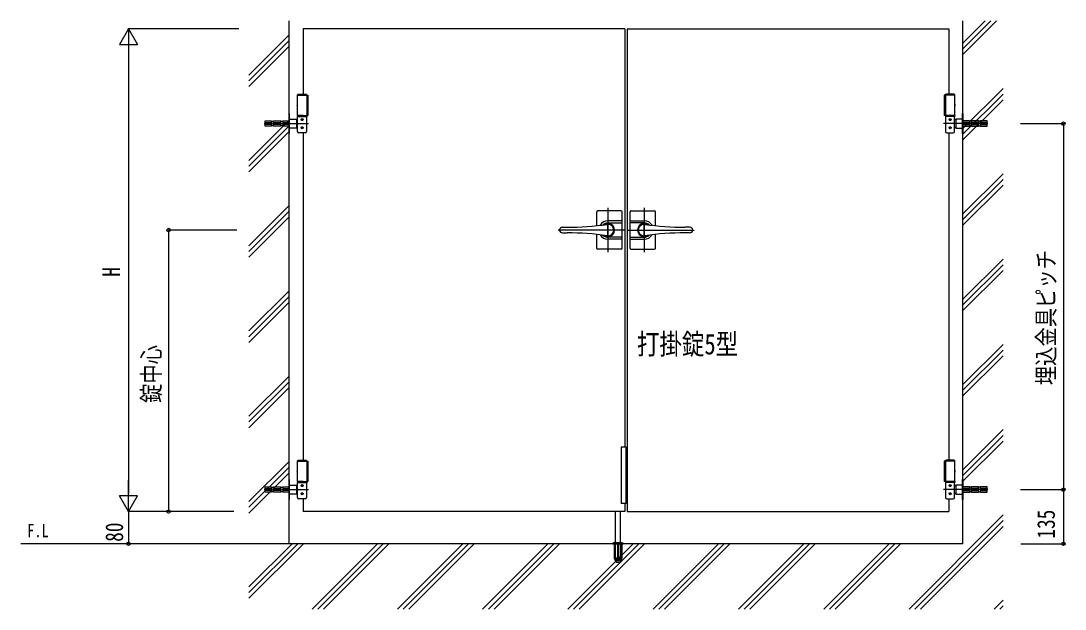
# Model space of a CAD drawing. Units: millimetres, scale not verified. Extents: x -4208 to 4205, y -2972 to 2970.
# Drawn here: x -1510 to 1087, y -190 to 1272 of the extents above; entities that cross this region are included whole.
import ezdxf
from ezdxf.enums import TextEntityAlignment as Align

# ---------------------------------------------------------------- set-up
doc = ezdxf.new("R2010")
doc.units = ezdxf.units.MM
doc.header["$LTSCALE"] = 10
for name, color, linetype in [('0-1_USER1', 3, 'Continuous'), ('0-2_YKK_12', 2, 'Continuous'), ('0-3_YKK_13', 4, 'Continuous'), ('0-4_YKK_A1', 4, 'Continuous'), ('0-5_YKK_D', 6, 'Continuous'), ('0-7_YSS_K', 3, 'Continuous')]:
    doc.layers.add(name, color=color, linetype=linetype)
doc.styles.add('ＭＳ ゴシック', font='')
doc.styles.get('ＭＳ ゴシック').set_extended_font_data('MS Gothic')

msp = doc.modelspace()

# ---------------------------------------------------------------- linework, layer by layer
at = {"layer": '0-2_YKK_12'}
for p, q in [((-49.98, 807.33), (-49.98, 697.33)), ((40.02, 807.33), (40.02, 697.33)), ((-7.98, 752.33), (-174.27, 752.33)), ((-1.98, 752.33), (164.31, 752.33))]:
    msp.add_line(p, q, dxfattribs=at)
at = {"layer": '0-3_YKK_13'}
for p, q in [((-77.98, 763.2), (-77.98, 797.83)), ((-16.98, 799.83), (-75.98, 799.83)), ((-14.98, 706.83), (-14.98, 797.83)), ((5.02, 706.83), (5.02, 797.83)), ((7.02, 799.83), (66.02, 799.83)), ((68.02, 763.2), (68.02, 797.83)), ((-163.04, 759.33), (-151.49, 759.33)), ((-14.98, 775.33), (-49.98, 775.33)), ((-49.98, 770.12), (-14.98, 770.12)), ((-49.98, 736.33), (-49.98, 768.33)), ((5.02, 775.33), (40.02, 775.33)), ((40.02, 770.12), (5.02, 770.12)), ((40.02, 736.33), (40.02, 768.33)), ((153.08, 759.33), (141.53, 759.33)), ((-163.04, 745.33), (-151.49, 745.33)), ((-77.98, 706.83), (-77.98, 741.46)), ((-14.98, 734.54), (-49.98, 734.54)), ((-14.98, 729.33), (-49.98, 729.33)), ((5.02, 734.54), (40.02, 734.54)), ((5.02, 729.33), (40.02, 729.33)), ((68.02, 706.83), (68.02, 741.46)), ((153.08, 745.33), (141.53, 745.33)), ((-16.98, 704.83), (-75.98, 704.83)), ((7.02, 704.83), (66.02, 704.83))]:
    msp.add_line(p, q, dxfattribs=at)
for centre, radius, start, end in [((-75.98, 797.83), 2, 90, 180), ((-16.98, 797.83), 2, 0, 90), ((7.02, 797.83), 2, 90, 180), ((66.02, 797.83), 2, 0, 90), ((-163.04, 751.33), 8, 90, 172.81924), ((-151.49, 1459.33), 700, 270, 278.17052), ((-49.98, 752.33), 23, 90, 149.15834), ((-49.98, 752.33), 17.79, 90, 134.51437), ((-49.98, 752.33), 16.3, 233.10284, 126.89716), ((-49.98, 752.33), 14.25, 261.82948, 98.17052), ((40.02, 752.33), 16.3, 53.10284, 306.89716), ((40.02, 752.33), 14.25, 81.82948, 278.17052), ((40.02, 752.33), 23, 30.84166, 90), ((40.02, 752.33), 17.79, 45.48563, 90), ((141.53, 1459.33), 700, 261.82948, 270), ((153.08, 751.33), 8, 7.18076, 90), ((-163.04, 753.33), 8, 187.18076, 270), ((-151.49, 45.33), 700, 81.82948, 90), ((-49.98, 752.33), 23, 210.84166, 270), ((-49.98, 752.33), 17.79, 225.48563, 270), ((40.02, 752.33), 23, 270, 329.15834), ((40.02, 752.33), 17.79, 270, 314.51437), ((141.53, 45.33), 700, 90, 98.17052), ((153.08, 753.33), 8, 270, 352.81924), ((-75.98, 706.83), 2, 180, 270), ((-16.98, 706.83), 2, 270, 0), ((7.02, 706.83), 2, 180, 270), ((66.02, 706.83), 2, 270, 0)]:
    msp.add_arc(centre, radius, start, end, dxfattribs=at)
at = {"layer": '0-4_YKK_A1'}
for p, q in [((-7.98, 1252.33), (-7.98, 212.33)), ((-1.98, 1252.33), (-1.98, 52.33)), ((-822.48, 1088.33), (-799.48, 1088.33)), ((-822.48, 1087.33), (-796.48, 1087.33)), ((-821.33, 1090.33), (-800.63, 1090.33)), ((-799.48, 1088.33), (-800.63, 1090.33)), ((-799.48, 1088.33), (-799.48, 1037.33)), ((-796.48, 1087.33), (-796.48, 1037.33)), ((812.52, 1087.33), (786.52, 1087.33)), ((786.52, 1087.33), (786.52, 1037.33)), ((789.52, 1088.33), (790.67, 1090.33)), ((789.52, 1088.33), (789.52, 1037.33)), ((812.52, 1088.33), (789.52, 1088.33)), ((811.37, 1090.33), (790.67, 1090.33)), ((-904.98, 1017.33), (-794.98, 1017.33)), ((-902.98, 1019.88), (-886.98, 1019.88)), ((-886.98, 1014.78), (-902.98, 1014.78)), ((-886.98, 1010.58), (-886.98, 1024.08)), ((-886.98, 1023.33), (-881.98, 1023.33)), ((-881.98, 1010.58), (-881.98, 1024.08)), ((-881.98, 1024.08), (-863.98, 1024.08)), ((-881.98, 1019.88), (-863.98, 1019.88)), ((-863.98, 1014.78), (-881.98, 1014.78)), ((-863.98, 1010.58), (-863.98, 1024.08)), ((-863.98, 1023.33), (-858.98, 1023.33)), ((-858.98, 1024.08), (-858.98, 1010.58)), ((-858.98, 1024.08), (-842.98, 1024.08)), ((-858.98, 1019.88), (-842.98, 1019.88)), ((-842.98, 1014.78), (-858.98, 1014.78)), ((-822.48, 1037.33), (-796.48, 1037.33)), ((-822.48, 1037.33), (-799.48, 1037.33)), ((-822.48, 1037.33), (-822.48, 1034.33)), ((-807.98, 1037.33), (-822.48, 1037.33)), ((-821.98, 997.33), (-821.98, 1034.33)), ((-799.98, 1034.33), (-799.98, 997.33)), ((-799.48, 1037.33), (-799.48, 1034.33)), ((895.02, 1017.33), (785.02, 1017.33)), ((812.52, 1037.33), (786.52, 1037.33)), ((812.52, 1037.33), (789.52, 1037.33)), ((789.52, 1037.33), (789.52, 1034.33)), ((790.02, 1034.33), (790.02, 997.33)), ((798.02, 1037.33), (812.52, 1037.33)), ((812.02, 997.33), (812.02, 1034.33)), ((812.52, 1037.33), (812.52, 1034.33)), ((849.02, 1024.08), (833.02, 1024.08)), ((849.02, 1019.88), (833.02, 1019.88)), ((833.02, 1014.78), (849.02, 1014.78)), ((849.02, 1024.08), (849.02, 1010.58)), ((854.02, 1023.33), (849.02, 1023.33)), ((854.02, 1010.58), (854.02, 1024.08)), ((872.02, 1024.08), (854.02, 1024.08)), ((872.02, 1019.88), (854.02, 1019.88)), ((854.02, 1014.78), (872.02, 1014.78)), ((872.02, 1010.58), (872.02, 1024.08)), ((877.02, 1023.33), (872.02, 1023.33)), ((877.02, 1010.58), (877.02, 1024.08)), ((893.02, 1019.88), (877.02, 1019.88)), ((877.02, 1014.78), (893.02, 1014.78)), ((-886.98, 1010.58), (-902.98, 1010.58)), ((-881.98, 1011.33), (-886.98, 1011.33)), ((-863.98, 1010.58), (-881.98, 1010.58)), ((-858.98, 1011.33), (-863.98, 1011.33)), ((-842.98, 1010.58), (-858.98, 1010.58)), ((-807.98, 994.33), (-807.98, 180.33)), ((798.02, 994.33), (798.02, 180.33)), ((833.02, 1010.58), (849.02, 1010.58)), ((849.02, 1011.33), (854.02, 1011.33)), ((854.02, 1010.58), (872.02, 1010.58)), ((872.02, 1011.33), (877.02, 1011.33)), ((877.02, 1010.58), (893.02, 1010.58)), ((-4.98, 72.33), (-4.98, 212.33)), ((-822.48, 178.33), (-799.48, 178.33)), ((-822.48, 177.33), (-796.48, 177.33)), ((-821.33, 180.33), (-800.63, 180.33)), ((-799.48, 178.33), (-800.63, 180.33)), ((-799.48, 178.33), (-799.48, 127.33)), ((-796.48, 177.33), (-796.48, 127.33)), ((812.52, 177.33), (786.52, 177.33)), ((786.52, 177.33), (786.52, 127.33)), ((789.52, 178.33), (790.67, 180.33)), ((789.52, 178.33), (789.52, 127.33)), ((812.52, 178.33), (789.52, 178.33)), ((811.37, 180.33), (790.67, 180.33)), ((-904.98, 107.33), (-794.98, 107.33)), ((-902.98, 109.88), (-886.98, 109.88)), ((-886.98, 104.78), (-902.98, 104.78)), ((-886.98, 100.58), (-886.98, 114.08)), ((-886.98, 113.33), (-881.98, 113.33)), ((-881.98, 100.58), (-881.98, 114.08)), ((-881.98, 114.08), (-863.98, 114.08)), ((-881.98, 109.88), (-863.98, 109.88)), ((-863.98, 104.78), (-881.98, 104.78)), ((-863.98, 100.58), (-863.98, 114.08)), ((-863.98, 113.33), (-858.98, 113.33)), ((-858.98, 114.08), (-858.98, 100.58)), ((-858.98, 114.08), (-842.98, 114.08)), ((-858.98, 109.88), (-842.98, 109.88)), ((-842.98, 104.78), (-858.98, 104.78)), ((-822.48, 127.33), (-796.48, 127.33)), ((-822.48, 127.33), (-799.48, 127.33)), ((-822.48, 127.33), (-822.48, 124.33)), ((-807.98, 127.33), (-822.48, 127.33)), ((-821.98, 87.33), (-821.98, 124.33)), ((-799.98, 124.33), (-799.98, 87.33)), ((-799.48, 127.33), (-799.48, 124.33)), ((895.02, 107.33), (785.02, 107.33)), ((812.52, 127.33), (786.52, 127.33)), ((812.52, 127.33), (789.52, 127.33)), ((789.52, 127.33), (789.52, 124.33)), ((790.02, 124.33), (790.02, 87.33)), ((798.02, 127.33), (812.52, 127.33)), ((812.02, 87.33), (812.02, 124.33)), ((812.52, 127.33), (812.52, 124.33)), ((849.02, 114.08), (833.02, 114.08)), ((849.02, 109.88), (833.02, 109.88)), ((833.02, 104.78), (849.02, 104.78)), ((849.02, 114.08), (849.02, 100.58)), ((854.02, 113.33), (849.02, 113.33)), ((854.02, 100.58), (854.02, 114.08)), ((872.02, 114.08), (854.02, 114.08)), ((872.02, 109.88), (854.02, 109.88)), ((854.02, 104.78), (872.02, 104.78)), ((872.02, 100.58), (872.02, 114.08)), ((877.02, 113.33), (872.02, 113.33)), ((877.02, 100.58), (877.02, 114.08)), ((893.02, 109.88), (877.02, 109.88)), ((877.02, 104.78), (893.02, 104.78)), ((-886.98, 100.58), (-902.98, 100.58)), ((-881.98, 101.33), (-886.98, 101.33)), ((-863.98, 100.58), (-881.98, 100.58)), ((-858.98, 101.33), (-863.98, 101.33)), ((-842.98, 100.58), (-858.98, 100.58)), ((-807.98, 84.33), (-807.98, 52.33)), ((798.02, 84.33), (798.02, 52.33)), ((833.02, 100.58), (849.02, 100.58)), ((849.02, 101.33), (854.02, 101.33)), ((854.02, 100.58), (872.02, 100.58)), ((872.02, 101.33), (877.02, 101.33)), ((877.02, 100.58), (893.02, 100.58)), ((-7.98, 52.33), (-807.98, 52.33)), ((-31.48, -24.67), (-31.48, 52.33)), ((-18.48, -24.67), (-18.48, 52.33)), ((-4.98, 72.33), (-16.98, 72.33)), ((-7.98, 72.33), (-7.98, 52.33)), ((-1.98, 52.33), (798.02, 52.33)), ((-33.98, -24.67), (-37.32, -25.89)), ((-33.98, -24.67), (-15.98, -24.67)), ((-32.81, -24.67), (-32.31, -25.17)), ((-31.98, -62.73), (-32.31, -25.17)), ((-32.31, -25.17), (-17.65, -25.17)), ((-18.48, -24.67), (-18.48, -63.47)), ((-17.98, -62.73), (-17.65, -25.17)), ((-17.15, -24.67), (-17.65, -25.17)), ((-15.98, -24.67), (-12.64, -25.89)), ((833.02, -27.67), (-1510.45, -27.67)), ((-37.98, -26.83), (-37.98, -27.67)), ((-37.98, -27.67), (-11.98, -27.67)), ((-37.69, -26.13), (-12.27, -26.13)), ((-34.23, -27.67), (-34.23, -64.7)), ((-33.67, -27.67), (-33.67, -65.67)), ((-25.98, -27.67), (-25.98, -65.67)), ((-23.98, -27.67), (-23.98, -65.67)), ((-16.29, -27.67), (-16.29, -65.67)), ((-15.73, -27.67), (-15.73, -64.7)), ((-11.98, -26.83), (-11.98, -27.67)), ((-34.23, -64.7), (-29.34, -73.17)), ((-33.67, -65.67), (-25.98, -65.67)), ((-31.43, -63.79), (-31.43, -63.47)), ((-31.43, -63.79), (-18.53, -63.79)), ((-28.47, -73.67), (-21.49, -73.67)), ((-25.98, -64.7), (-23.98, -64.7)), ((-23.98, -65.67), (-16.29, -65.67)), ((-15.73, -64.7), (-20.62, -73.17)), ((-18.53, -63.47), (-18.53, -63.79))]:
    msp.add_line(p, q, dxfattribs=at)
for points in [[(-7.98, 1252.33), (-807.98, 1252.33), (-807.98, 1090.33)], [(-1.98, 1252.33), (798.02, 1252.33), (798.02, 1090.33)], [(-822.48, 1037.33), (-822.48, 1088.33), (-821.33, 1090.33)], [(812.52, 1037.33), (812.52, 1088.33), (811.37, 1090.33)], [(-902.98, 1010.58), (-902.98, 1024.08), (-886.98, 1024.08)], [(-822.48, 1034.33), (-807.98, 1034.33), (-799.48, 1034.33)], [(812.52, 1034.33), (798.02, 1034.33), (789.52, 1034.33)], [(893.02, 1010.58), (893.02, 1024.08), (877.02, 1024.08)], [(-802.98, 994.33), (-807.98, 994.33), (-818.98, 994.33)], [(793.02, 994.33), (798.02, 994.33), (809.02, 994.33)], [(-4.98, 212.33), (-16.98, 212.33), (-16.98, 72.33)], [(-822.48, 127.33), (-822.48, 178.33), (-821.33, 180.33)], [(812.52, 127.33), (812.52, 178.33), (811.37, 180.33)], [(-902.98, 100.58), (-902.98, 114.08), (-886.98, 114.08)], [(-822.48, 124.33), (-807.98, 124.33), (-799.48, 124.33)], [(812.52, 124.33), (798.02, 124.33), (789.52, 124.33)], [(893.02, 100.58), (893.02, 114.08), (877.02, 114.08)], [(-802.98, 84.33), (-807.98, 84.33), (-818.98, 84.33)], [(793.02, 84.33), (798.02, 84.33), (809.02, 84.33)], [(-18.48, -63.47), (-31.48, -63.47), (-31.48, -24.67)]]:
    msp.add_lwpolyline(points, dxfattribs=at)
for points in [[(-841.98, 1042.33), (-842.98, 1042.33), (-842.98, 992.33), (-841.98, 992.33)], [(832.02, 1042.33), (833.02, 1042.33), (833.02, 992.33), (832.02, 992.33)], [(-824.98, 1027.83), (-824.98, 1005.83), (-841.98, 1005.83), (-841.98, 1027.83)], [(815.02, 1027.83), (815.02, 1005.83), (832.02, 1005.83), (832.02, 1027.83)], [(-841.98, 132.33), (-842.98, 132.33), (-842.98, 82.33), (-841.98, 82.33)], [(832.02, 132.33), (833.02, 132.33), (833.02, 82.33), (832.02, 82.33)], [(-824.98, 117.83), (-824.98, 95.83), (-841.98, 95.83), (-841.98, 117.83)], [(815.02, 117.83), (815.02, 95.83), (832.02, 95.83), (832.02, 117.83)]]:
    msp.add_lwpolyline(points, close=True, dxfattribs=at)
for centre, radius in [((-810.98, 1026.83), 2.5), ((-810.98, 1026.83), 2.05), ((801.02, 1026.83), 2.5), ((801.02, 1026.83), 2.05), ((-810.98, 1006.83), 2.5), ((-810.98, 1006.83), 2.05), ((801.02, 1006.83), 2.5), ((801.02, 1006.83), 2.05), ((-810.98, 116.83), 2.5), ((-810.98, 116.83), 2.05), ((801.02, 116.83), 2.5), ((801.02, 116.83), 2.05), ((-810.98, 96.83), 2.5), ((-810.98, 96.83), 2.05), ((801.02, 96.83), 2.5), ((801.02, 96.83), 2.05)]:
    msp.add_circle(centre, radius, dxfattribs=at)
for centre, radius, start, end in [((-824.98, 1029.33), 3, 270, 360), ((815.02, 1029.33), 3, 180, 270), ((-824.98, 1005.33), 3, 360, 90), ((-818.98, 997.33), 3, 180, 270), ((-802.98, 997.33), 3, 270, 360), ((793.02, 997.33), 3, 180, 270), ((809.02, 997.33), 3, 270, 0), ((815.02, 1005.33), 3, 90, 180), ((-824.98, 119.33), 3, 270, 360), ((815.02, 119.33), 3, 180, 270), ((-824.98, 95.33), 3, 360, 90), ((-818.98, 87.33), 3, 180, 270), ((-802.98, 87.33), 3, 270, 360), ((793.02, 87.33), 3, 180, 270), ((809.02, 87.33), 3, 270, 0), ((815.02, 95.33), 3, 90, 180), ((-36.98, -26.83), 1, 110, 180), ((-12.98, -26.83), 1, 0, 70), ((-24.98, -62.67), 7, 180.5, 359.5), ((-24.98, -60.37), 7.3, 207.94179, 270), ((-28.47, -72.67), 1, 210, 270), ((-24.98, -60.37), 7.3, 270, 332.05821), ((-21.49, -72.67), 1, 270, 330)]:
    msp.add_arc(centre, radius, start, end, dxfattribs=at)
for centre, start_param, end_param in [((-820.4, 1062.33), 0.69499, 2.4466027), ((810.44, 1062.33), 3.8365826, 5.5881953), ((-820.4, 152.33), 0.69499, 2.4466027), ((810.44, 152.33), 3.8365826, 5.5881953)]:
    msp.add_ellipse(centre, major_axis=(0, 3.5), ratio=0.927913, start_param=start_param, end_param=end_param, dxfattribs=at)
at = {"layer": '0-5_YKK_D'}
for p, q in [((-1243, 1252.33), (-1265.5, 1213.36)), ((-967.98, 1252.33), (-1244, 1252.33)), ((-1243, 1252.33), (-1220.5, 1213.36)), ((-1243, 1252.33), (-1243, 1174.39)), ((-1265.5, 1213.36), (-1220.5, 1213.36)), ((-1243, 1207.33), (-1243, 97.33)), ((976.57, 1016.88), (1084.02, 1016.88)), ((1083.02, 1016.88), (1083.02, 106.88)), ((-973.06, 752.33), (-1144, 752.33)), ((-1143, 752.33), (-1143, 52.33)), ((-1243, 52.33), (-1243, 130.27)), ((976.57, 106.88), (1084.02, 106.88)), ((976.57, 106.88), (1084.02, 106.88)), ((1083.02, 106.88), (1083.02, -27.67)), ((-1243, 52.33), (-1265.5, 91.3)), ((-1220.5, 91.3), (-1265.5, 91.3)), ((-1243, 52.33), (-1220.5, 91.3)), ((-980.47, 52.33), (-1244, 52.33)), ((-980.47, 52.33), (-1244, 52.33)), ((-1243, 52.33), (-1243, -27.67)), ((-980.47, 52.33), (-1144, 52.33)), ((-1237.98, -27.67), (-1244, -27.67)), ((977, -27.67), (1084.02, -27.67))]:
    msp.add_line(p, q, dxfattribs=at)
for centre in [(1083.02, 1016.88), (-1143, 752.33), (1083.02, 106.88), (1083.02, 106.88), (-1143, 52.33), (-1243, -27.67), (1083.02, -27.67)]:
    msp.add_circle(centre, 4.25, dxfattribs=at)
at = {"layer": '0-7_YSS_K'}
for p, q in [((-842.98, -27.67), (-842.98, 1272.33)), ((833.02, -27.67), (833.02, 1272.33)), ((833.02, 1216.67), (888.68, 1272.33)), ((833.02, 1202.53), (902.82, 1272.33)), ((833.02, 1188.39), (916.96, 1272.33)), ((-942.98, 1137.73), (-842.98, 1237.73)), ((-942.98, 1123.58), (-842.98, 1223.58)), ((-942.98, 1109.44), (-842.98, 1209.44)), ((833.02, 1004.54), (933.02, 1104.54)), ((833.02, 990.4), (933.02, 1090.4)), ((833.02, 976.25), (933.02, 1076.25)), ((-942.98, 925.59), (-842.98, 1025.59)), ((-942.98, 911.45), (-842.98, 1011.45)), ((-942.98, 897.31), (-842.98, 997.31)), ((833.02, 792.41), (933.02, 892.41)), ((833.02, 778.26), (933.02, 878.26)), ((833.02, 764.12), (933.02, 864.12)), ((-942.98, 713.46), (-842.98, 813.46)), ((-942.98, 699.32), (-842.98, 799.32)), ((-942.98, 685.18), (-842.98, 785.18)), ((833.02, 580.27), (933.02, 680.27)), ((833.02, 566.13), (933.02, 666.13)), ((833.02, 551.99), (933.02, 651.99)), ((-942.98, 501.33), (-842.98, 601.33)), ((-942.98, 487.19), (-842.98, 587.19)), ((-942.98, 473.05), (-842.98, 573.05)), ((833.02, 368.14), (933.02, 468.14)), ((833.02, 354), (933.02, 454)), ((833.02, 339.86), (933.02, 439.86)), ((-942.98, 289.2), (-842.98, 389.2)), ((-942.98, 275.06), (-842.98, 375.06)), ((-942.98, 260.91), (-842.98, 360.91)), ((833.02, 156.01), (933.02, 256.01)), ((833.02, 141.87), (933.02, 241.87)), ((833.02, 127.73), (933.02, 227.73)), ((-942.98, 77.07), (-842.98, 177.07)), ((-942.98, 62.92), (-842.98, 162.92)), ((-942.98, 48.78), (-842.98, 148.78)), ((698.97, -190.17), (933.02, 43.88)), ((713.11, -190.17), (933.02, 29.74)), ((727.26, -190.17), (933.02, 15.59)), ((-942.98, -135.07), (-835.58, -27.67)), ((-942.98, -149.21), (-821.44, -27.67)), ((-942.98, -163.35), (-807.3, -27.67)), ((833.02, -27.67), (-842.98, -27.67)), ((-785.95, -190.17), (-623.45, -27.67)), ((-771.81, -190.17), (-609.31, -27.67)), ((-757.67, -190.17), (-595.17, -27.67)), ((-573.82, -190.17), (-411.32, -27.67)), ((-559.68, -190.17), (-397.18, -27.67)), ((-545.54, -190.17), (-383.04, -27.67)), ((-361.69, -190.17), (-199.19, -27.67)), ((-347.55, -190.17), (-185.05, -27.67)), ((-333.4, -190.17), (-170.9, -27.67)), ((-149.56, -190.17), (12.94, -27.67)), ((-135.41, -190.17), (27.09, -27.67)), ((-121.27, -190.17), (41.23, -27.67)), ((62.58, -190.17), (225.08, -27.67)), ((76.72, -190.17), (239.22, -27.67)), ((90.86, -190.17), (253.36, -27.67)), ((274.71, -190.17), (437.21, -27.67)), ((288.85, -190.17), (451.35, -27.67)), ((302.99, -190.17), (465.49, -27.67)), ((486.84, -190.17), (649.34, -27.67)), ((500.98, -190.17), (663.48, -27.67)), ((515.12, -190.17), (677.62, -27.67)), ((911.1, -190.17), (933.02, -168.25)), ((925.25, -190.17), (933.02, -182.4))]:
    msp.add_line(p, q, dxfattribs=at)

# ---------------------------------------------------------------- texts
at = {"layer": '0-1_USER1', "style": 'ＭＳ ゴシック', "width": 0.8}
for s, height, p in [('打掛錠5型', 51.32, (21.97, 427.62)), ('F.L', 32.99, (-1494.88, -21.24))]:
    msp.add_text(s, height=height, dxfattribs=at).set_placement(p, align=Align.BOTTOM_LEFT)
at = {"layer": '0-5_YKK_D', "style": 'ＭＳ ゴシック', "width": 0.8}
for s, p in [('埋込金具ピッチ', (1075.02, 366.68)), ('H', (-1251, 636.33)), ('錠中心', (-1151, 322.33)), ('135', (1075.02, -14.8)), ('80', (-1243, -22.87))]:
    msp.add_text(s, height=43.99, rotation=90, dxfattribs=at).set_placement(p, align=Align.BOTTOM_LEFT)

doc.saveas('drawing.dxf')
